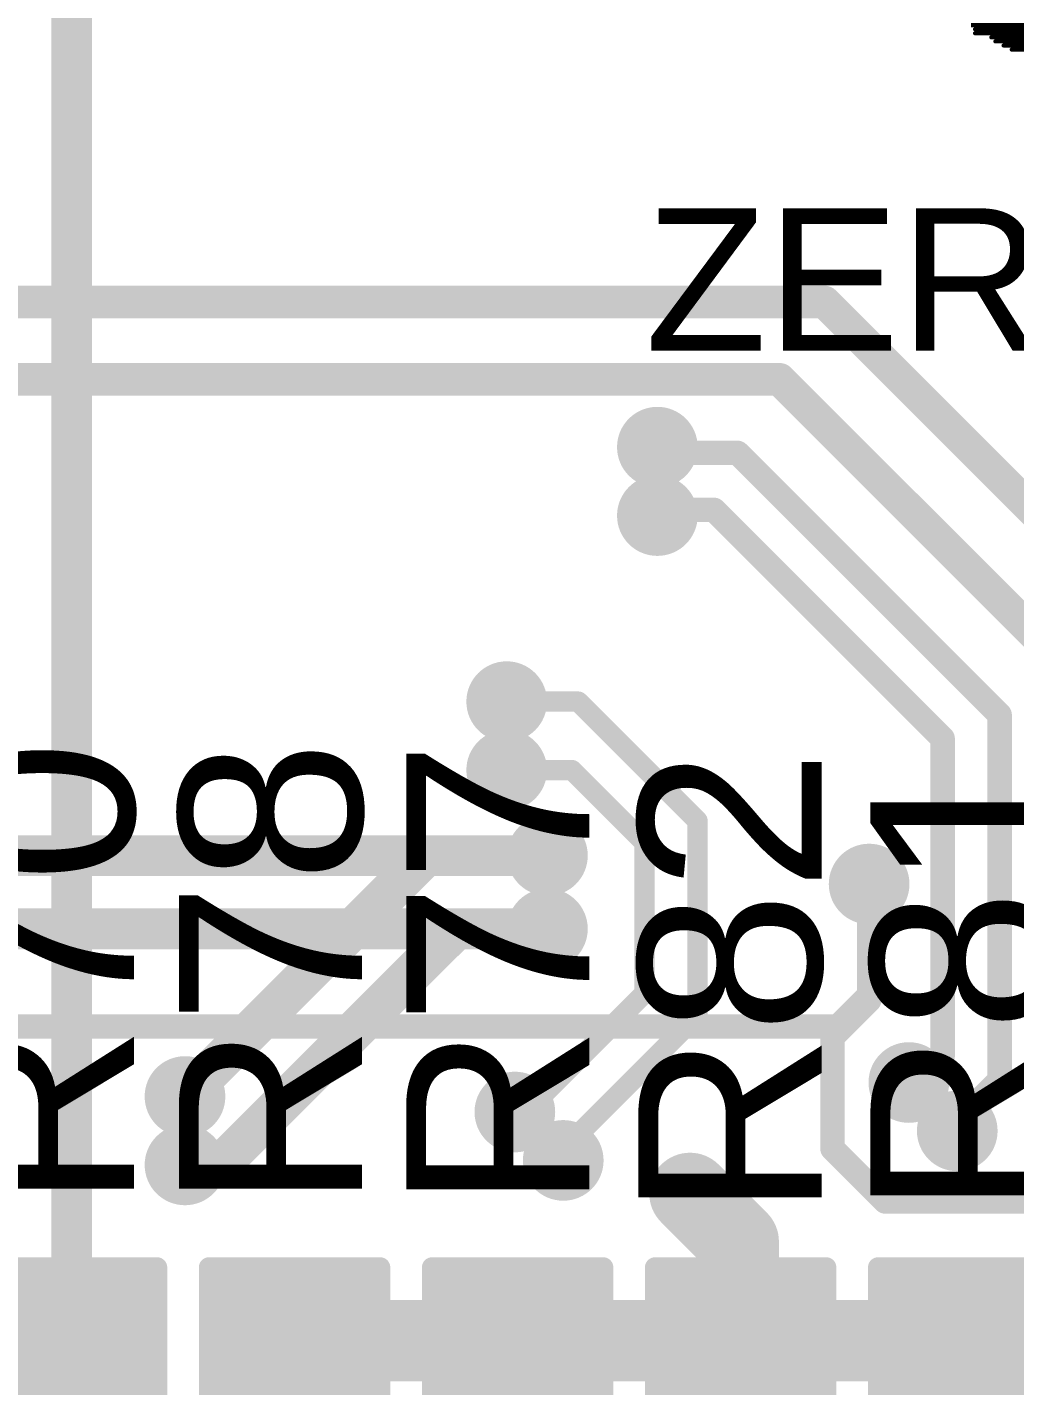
# Model space of a CAD drawing. Header units: millimetres. Extents: x -0.39 to 4.37, y -0.38 to 3.54.
# Drawn here: x 1.5692 to 1.8118, y 2.1277 to 2.4615 of the extents above; entities that cross this region are included whole.
import ezdxf

# ---------------------------------------------------------------- set-up
doc = ezdxf.new("R2010")
doc.units = ezdxf.units.MM
doc.header["$MEASUREMENT"] = 0
for name, color, linetype in [('BottomLayer', 5, 'Continuous'), ('BottomSolder', 6, 'Continuous'), ('TopLayer', 1, 'Continuous'), ('TopOverlay', 2, 'Continuous'), ('TopPaste', 8, 'Continuous'), ('TopSolder', 216, 'Continuous'), ('ViaHoleLayer', 16, 'Continuous')]:
    doc.layers.add(name, color=color, linetype=linetype)
doc.styles.add('Arial', font='', dxfattribs={"height": 0.2})
doc.styles.get('Arial').set_extended_font_data('Arial')

# ---------------------------------------------------------------- blocks, each defined once
blk = doc.blocks.new('RES0603_130')
at = {"layer": 'TopLayer'}
for points in [[(-0.015, 0.0175), (-0.015, -0.0175), (-0.045, -0.0175), (-0.045, 0.0175)], [(0.045, 0.0175), (0.045, -0.0175), (0.015, -0.0175), (0.015, 0.0175)]]:
    blk.add_hatch(color=1, dxfattribs=at).paths.add_polyline_path(points)
at = {"layer": 'TopPaste'}
for points in [[(-0.015, 0.0175), (-0.015, -0.0175), (-0.045, -0.0175), (-0.045, 0.0175)], [(0.045, 0.0175), (0.045, -0.0175), (0.015, -0.0175), (0.015, 0.0175)]]:
    blk.add_hatch(color=8, dxfattribs=at).paths.add_polyline_path(points)
at = {"layer": 'TopSolder'}
for points in [[(-0.011, 0.0215), (-0.011, -0.0215), (-0.049, -0.0215), (-0.049, 0.0215)], [(0.049, 0.0215), (0.049, -0.0215), (0.011, -0.0215), (0.011, 0.0215)]]:
    blk.add_hatch(color=216, dxfattribs=at).paths.add_polyline_path(points)
at = {"layer": 'TopOverlay', "const_width": 0.005}
for points in [[(-0.048, 0.021), (-0.048, -0.021)], [(-0.048, 0.021), (0.048, 0.021)], [(0.048, 0.021), (0.048, -0.021)], [(-0.048, -0.021), (0.048, -0.021)]]:
    blk.add_lwpolyline(points, dxfattribs=at)
at = {"layer": 'TopOverlay', "const_width": 0.0025}
for points in [[(-0.04925, 0.021, 1), (-0.04675, 0.021, 1)], [(-0.04925, 0.021, 1), (-0.04675, 0.021, 1)], [(0.04675, 0.021, 1), (0.04925, 0.021, 1)], [(0.04675, 0.021, 1), (0.04925, 0.021, 1)], [(-0.04925, -0.021, 1), (-0.04675, -0.021, 1)], [(-0.04925, -0.021, 1), (-0.04675, -0.021, 1)], [(0.04675, -0.021, 1), (0.04925, -0.021, 1)], [(0.04675, -0.021, 1), (0.04925, -0.021, 1)]]:
    blk.add_lwpolyline(points, format="xyb", close=True, dxfattribs=at)
blk = doc.blocks.new('RES0603_131')
at = {"layer": 'TopLayer'}
for points in [[(-0.015, 0.0175), (-0.015, -0.0175), (-0.045, -0.0175), (-0.045, 0.0175)], [(0.045, 0.0175), (0.045, -0.0175), (0.015, -0.0175), (0.015, 0.0175)]]:
    blk.add_hatch(color=1, dxfattribs=at).paths.add_polyline_path(points)
at = {"layer": 'TopPaste'}
for points in [[(-0.015, 0.0175), (-0.015, -0.0175), (-0.045, -0.0175), (-0.045, 0.0175)], [(0.045, 0.0175), (0.045, -0.0175), (0.015, -0.0175), (0.015, 0.0175)]]:
    blk.add_hatch(color=8, dxfattribs=at).paths.add_polyline_path(points)
at = {"layer": 'TopSolder'}
for points in [[(-0.011, 0.0215), (-0.011, -0.0215), (-0.049, -0.0215), (-0.049, 0.0215)], [(0.049, 0.0215), (0.049, -0.0215), (0.011, -0.0215), (0.011, 0.0215)]]:
    blk.add_hatch(color=216, dxfattribs=at).paths.add_polyline_path(points)
at = {"layer": 'TopOverlay', "const_width": 0.005}
for points in [[(-0.048, 0.021), (0.048, 0.021)], [(-0.048, 0.021), (-0.048, -0.021)], [(0.048, 0.021), (0.048, -0.021)], [(-0.048, -0.021), (0.048, -0.021)]]:
    blk.add_lwpolyline(points, dxfattribs=at)
at = {"layer": 'TopOverlay', "const_width": 0.0025}
for points in [[(-0.04925, 0.021, 1), (-0.04675, 0.021, 1)], [(-0.04925, 0.021, 1), (-0.04675, 0.021, 1)], [(0.04675, 0.021, 1), (0.04925, 0.021, 1)], [(0.04675, 0.021, 1), (0.04925, 0.021, 1)], [(-0.04925, -0.021, 1), (-0.04675, -0.021, 1)], [(-0.04925, -0.021, 1), (-0.04675, -0.021, 1)], [(0.04675, -0.021, 1), (0.04925, -0.021, 1)], [(0.04675, -0.021, 1), (0.04925, -0.021, 1)]]:
    blk.add_lwpolyline(points, format="xyb", close=True, dxfattribs=at)
blk = doc.blocks.new('RES0603_132')
at = {"layer": 'TopLayer'}
for points in [[(-0.015, 0.0175), (-0.015, -0.0175), (-0.045, -0.0175), (-0.045, 0.0175)], [(0.045, 0.0175), (0.045, -0.0175), (0.015, -0.0175), (0.015, 0.0175)]]:
    blk.add_hatch(color=1, dxfattribs=at).paths.add_polyline_path(points)
at = {"layer": 'TopPaste'}
for points in [[(-0.015, 0.0175), (-0.015, -0.0175), (-0.045, -0.0175), (-0.045, 0.0175)], [(0.045, 0.0175), (0.045, -0.0175), (0.015, -0.0175), (0.015, 0.0175)]]:
    blk.add_hatch(color=8, dxfattribs=at).paths.add_polyline_path(points)
at = {"layer": 'TopSolder'}
for points in [[(-0.011, 0.0215), (-0.011, -0.0215), (-0.049, -0.0215), (-0.049, 0.0215)], [(0.049, 0.0215), (0.049, -0.0215), (0.011, -0.0215), (0.011, 0.0215)]]:
    blk.add_hatch(color=216, dxfattribs=at).paths.add_polyline_path(points)
at = {"layer": 'TopOverlay', "const_width": 0.005}
for points in [[(-0.048, -0.021), (-0.048, 0.021)], [(0.048, 0.021), (-0.048, 0.021)], [(0.048, -0.021), (0.048, 0.021)], [(0.048, -0.021), (-0.048, -0.021)]]:
    blk.add_lwpolyline(points, dxfattribs=at)
at = {"layer": 'TopOverlay', "const_width": 0.0025}
for points in [[(-0.04925, 0.021, 1), (-0.04675, 0.021, 1)], [(-0.04925, 0.021, 1), (-0.04675, 0.021, 1)], [(0.04675, 0.021, 1), (0.04925, 0.021, 1)], [(0.04675, 0.021, 1), (0.04925, 0.021, 1)], [(-0.04925, -0.021, 1), (-0.04675, -0.021, 1)], [(-0.04925, -0.021, 1), (-0.04675, -0.021, 1)], [(0.04675, -0.021, 1), (0.04925, -0.021, 1)], [(0.04675, -0.021, 1), (0.04925, -0.021, 1)]]:
    blk.add_lwpolyline(points, format="xyb", close=True, dxfattribs=at)
blk = doc.blocks.new('RES0603_133')
at = {"layer": 'TopLayer'}
for points in [[(-0.015, 0.0175), (-0.015, -0.0175), (-0.045, -0.0175), (-0.045, 0.0175)], [(0.045, 0.0175), (0.045, -0.0175), (0.015, -0.0175), (0.015, 0.0175)]]:
    blk.add_hatch(color=1, dxfattribs=at).paths.add_polyline_path(points)
at = {"layer": 'TopPaste'}
for points in [[(-0.015, 0.0175), (-0.015, -0.0175), (-0.045, -0.0175), (-0.045, 0.0175)], [(0.045, 0.0175), (0.045, -0.0175), (0.015, -0.0175), (0.015, 0.0175)]]:
    blk.add_hatch(color=8, dxfattribs=at).paths.add_polyline_path(points)
at = {"layer": 'TopSolder'}
for points in [[(-0.011, 0.0215), (-0.011, -0.0215), (-0.049, -0.0215), (-0.049, 0.0215)], [(0.049, 0.0215), (0.049, -0.0215), (0.011, -0.0215), (0.011, 0.0215)]]:
    blk.add_hatch(color=216, dxfattribs=at).paths.add_polyline_path(points)
at = {"layer": 'TopOverlay', "const_width": 0.005}
for points in [[(0.048, 0.021), (-0.048, 0.021)], [(-0.048, -0.021), (-0.048, 0.021)], [(0.048, -0.021), (0.048, 0.021)], [(0.048, -0.021), (-0.048, -0.021)]]:
    blk.add_lwpolyline(points, dxfattribs=at)
at = {"layer": 'TopOverlay', "const_width": 0.0025}
for points in [[(-0.04925, 0.021, 1), (-0.04675, 0.021, 1)], [(-0.04925, 0.021, 1), (-0.04675, 0.021, 1)], [(0.04675, 0.021, 1), (0.04925, 0.021, 1)], [(0.04675, 0.021, 1), (0.04925, 0.021, 1)], [(-0.04925, -0.021, 1), (-0.04675, -0.021, 1)], [(-0.04925, -0.021, 1), (-0.04675, -0.021, 1)], [(0.04675, -0.021, 1), (0.04925, -0.021, 1)], [(0.04675, -0.021, 1), (0.04925, -0.021, 1)]]:
    blk.add_lwpolyline(points, format="xyb", close=True, dxfattribs=at)
blk = doc.blocks.new('RES0603_344')
at = {"layer": 'TopLayer'}
for points in [[(-0.015, 0.0175), (-0.015, -0.0175), (-0.045, -0.0175), (-0.045, 0.0175)], [(0.045, 0.0175), (0.045, -0.0175), (0.015, -0.0175), (0.015, 0.0175)]]:
    blk.add_hatch(color=1, dxfattribs=at).paths.add_polyline_path(points)
at = {"layer": 'TopPaste'}
for points in [[(-0.015, 0.0175), (-0.015, -0.0175), (-0.045, -0.0175), (-0.045, 0.0175)], [(0.045, 0.0175), (0.045, -0.0175), (0.015, -0.0175), (0.015, 0.0175)]]:
    blk.add_hatch(color=8, dxfattribs=at).paths.add_polyline_path(points)
at = {"layer": 'TopSolder'}
for points in [[(-0.011, 0.0215), (-0.011, -0.0215), (-0.049, -0.0215), (-0.049, 0.0215)], [(0.049, 0.0215), (0.049, -0.0215), (0.011, -0.0215), (0.011, 0.0215)]]:
    blk.add_hatch(color=216, dxfattribs=at).paths.add_polyline_path(points)
at = {"layer": 'TopOverlay', "const_width": 0.005}
for points in [[(-0.048, -0.021), (-0.048, 0.021)], [(0.048, 0.021), (-0.048, 0.021)], [(0.048, -0.021), (0.048, 0.021)], [(0.048, -0.021), (-0.048, -0.021)]]:
    blk.add_lwpolyline(points, dxfattribs=at)
at = {"layer": 'TopOverlay', "const_width": 0.0025}
for points in [[(-0.04925, 0.021, 1), (-0.04675, 0.021, 1)], [(-0.04925, 0.021, 1), (-0.04675, 0.021, 1)], [(0.04675, 0.021, 1), (0.04925, 0.021, 1)], [(0.04675, 0.021, 1), (0.04925, 0.021, 1)], [(-0.04925, -0.021, 1), (-0.04675, -0.021, 1)], [(-0.04925, -0.021, 1), (-0.04675, -0.021, 1)], [(0.04675, -0.021, 1), (0.04925, -0.021, 1)], [(0.04675, -0.021, 1), (0.04925, -0.021, 1)]]:
    blk.add_lwpolyline(points, format="xyb", close=True, dxfattribs=at)

msp = doc.modelspace()

# ---------------------------------------------------------------- hatches: boundary and pattern name
at = {"layer": 'BottomLayer'}
h = msp.add_hatch(color=5, dxfattribs=at)
edge = h.paths.add_edge_path()
edge.add_arc((1.7240001, 2.3583283), 0.0059055, 0, 360)
h = msp.add_hatch(color=5, dxfattribs=at)
edge = h.paths.add_edge_path()
edge.add_arc((1.7240001, 2.3415173), 0.0059055, 0, 360)
h = msp.add_hatch(color=5, dxfattribs=at)
edge = h.paths.add_edge_path()
edge.add_arc((1.6870001, 2.295811), 0.0059055, 0, 360)
h = msp.add_hatch(color=5, dxfattribs=at)
edge = h.paths.add_edge_path()
edge.add_arc((1.6870001, 2.279), 0.0059055, 0, 360)
h = msp.add_hatch(color=5, dxfattribs=at)
edge = h.paths.add_edge_path()
edge.add_arc((1.6970001, 2.258), 0.0059055, 0, 360)
h = msp.add_hatch(color=5, dxfattribs=at)
edge = h.paths.add_edge_path()
edge.add_arc((1.776, 2.251), 0.0059055, 0, 360)
h = msp.add_hatch(color=5, dxfattribs=at)
edge = h.paths.add_edge_path()
edge.add_arc((1.6970001, 2.24), 0.0059055, 0, 360)
h = msp.add_hatch(color=5, dxfattribs=at)
edge = h.paths.add_edge_path()
edge.add_arc((1.7857554, 2.2022448), 0.0059055, 0, 360)
h = msp.add_hatch(color=5, dxfattribs=at)
edge = h.paths.add_edge_path()
edge.add_arc((1.6080001, 2.198811), 0.0059055, 0, 360)
h = msp.add_hatch(color=5, dxfattribs=at)
edge = h.paths.add_edge_path()
edge.add_arc((1.6890001, 2.195), 0.0059055, 0, 360)
h = msp.add_hatch(color=5, dxfattribs=at)
edge = h.paths.add_edge_path()
edge.add_arc((1.7976426, 2.1903576), 0.0059055, 0, 360)
h = msp.add_hatch(color=5, dxfattribs=at)
edge = h.paths.add_edge_path()
edge.add_arc((1.6080001, 2.182), 0.0059055, 0, 360)
h = msp.add_hatch(color=5, dxfattribs=at)
edge = h.paths.add_edge_path()
edge.add_arc((1.7008873, 2.1831128), 0.0059055, 0, 360)
h = msp.add_hatch(color=5, dxfattribs=at)
edge = h.paths.add_edge_path()
edge.add_arc((1.732, 2.175), 0.0059055, 0, 360)
at = {"layer": 'BottomSolder'}
h = msp.add_hatch(color=6, dxfattribs=at)
edge = h.paths.add_edge_path()
edge.add_arc((1.7240001, 2.3583283), 0.0099055, 0, 360)
h = msp.add_hatch(color=6, dxfattribs=at)
edge = h.paths.add_edge_path()
edge.add_arc((1.7240001, 2.3415173), 0.0099055, 0, 360)
h = msp.add_hatch(color=6, dxfattribs=at)
edge = h.paths.add_edge_path()
edge.add_arc((1.6870001, 2.295811), 0.0099055, 0, 360)
h = msp.add_hatch(color=6, dxfattribs=at)
edge = h.paths.add_edge_path()
edge.add_arc((1.6870001, 2.279), 0.0099055, 0, 360)
h = msp.add_hatch(color=6, dxfattribs=at)
edge = h.paths.add_edge_path()
edge.add_arc((1.6970001, 2.258), 0.0099055, 0, 360)
h = msp.add_hatch(color=6, dxfattribs=at)
edge = h.paths.add_edge_path()
edge.add_arc((1.776, 2.251), 0.0099055, 0, 360)
h = msp.add_hatch(color=6, dxfattribs=at)
edge = h.paths.add_edge_path()
edge.add_arc((1.6970001, 2.24), 0.0099055, 0, 360)
h = msp.add_hatch(color=6, dxfattribs=at)
edge = h.paths.add_edge_path()
edge.add_arc((1.7857554, 2.2022448), 0.0099055, 0, 360)
h = msp.add_hatch(color=6, dxfattribs=at)
edge = h.paths.add_edge_path()
edge.add_arc((1.6080001, 2.198811), 0.0099055, 0, 360)
h = msp.add_hatch(color=6, dxfattribs=at)
edge = h.paths.add_edge_path()
edge.add_arc((1.6890001, 2.195), 0.0099055, 0, 360)
h = msp.add_hatch(color=6, dxfattribs=at)
edge = h.paths.add_edge_path()
edge.add_arc((1.7976426, 2.1903576), 0.0099055, 0, 360)
h = msp.add_hatch(color=6, dxfattribs=at)
edge = h.paths.add_edge_path()
edge.add_arc((1.7008873, 2.1831128), 0.0099055, 0, 360)
h = msp.add_hatch(color=6, dxfattribs=at)
edge = h.paths.add_edge_path()
edge.add_arc((1.6080001, 2.182), 0.0099055, 0, 360)
h = msp.add_hatch(color=6, dxfattribs=at)
edge = h.paths.add_edge_path()
edge.add_arc((1.732, 2.175), 0.0099055, 0, 360)
at = {"layer": 'TopLayer'}
h = msp.add_hatch(color=1, dxfattribs=at)
edge = h.paths.add_edge_path()
edge.add_arc((1.7240001, 2.3583283), 0.0059055, 0, 360)
h = msp.add_hatch(color=1, dxfattribs=at)
edge = h.paths.add_edge_path()
edge.add_arc((1.7240001, 2.3415173), 0.0059055, 0, 360)
h = msp.add_hatch(color=1, dxfattribs=at)
edge = h.paths.add_edge_path()
edge.add_arc((1.6870001, 2.295811), 0.0059055, 0, 360)
h = msp.add_hatch(color=1, dxfattribs=at)
edge = h.paths.add_edge_path()
edge.add_arc((1.6870001, 2.279), 0.0059055, 0, 360)
h = msp.add_hatch(color=1, dxfattribs=at)
edge = h.paths.add_edge_path()
edge.add_arc((1.6970001, 2.258), 0.0059055, 0, 360)
h = msp.add_hatch(color=1, dxfattribs=at)
edge = h.paths.add_edge_path()
edge.add_arc((1.776, 2.251), 0.0059055, 0, 360)
h = msp.add_hatch(color=1, dxfattribs=at)
edge = h.paths.add_edge_path()
edge.add_arc((1.6970001, 2.24), 0.0059055, 0, 360)
h = msp.add_hatch(color=1, dxfattribs=at)
edge = h.paths.add_edge_path()
edge.add_arc((1.7857554, 2.2022448), 0.0059055, 0, 360)
h = msp.add_hatch(color=1, dxfattribs=at)
edge = h.paths.add_edge_path()
edge.add_arc((1.6080001, 2.198811), 0.0059055, 0, 360)
h = msp.add_hatch(color=1, dxfattribs=at)
edge = h.paths.add_edge_path()
edge.add_arc((1.6890001, 2.195), 0.0059055, 0, 360)
h = msp.add_hatch(color=1, dxfattribs=at)
edge = h.paths.add_edge_path()
edge.add_arc((1.7976426, 2.1903576), 0.0059055, 0, 360)
h = msp.add_hatch(color=1, dxfattribs=at)
edge = h.paths.add_edge_path()
edge.add_arc((1.6080001, 2.182), 0.0059055, 0, 360)
h = msp.add_hatch(color=1, dxfattribs=at)
edge = h.paths.add_edge_path()
edge.add_arc((1.7008873, 2.1831128), 0.0059055, 0, 360)
h = msp.add_hatch(color=1, dxfattribs=at)
edge = h.paths.add_edge_path()
edge.add_arc((1.732, 2.175), 0.0059055, 0, 360)
at = {"layer": 'TopSolder'}
h = msp.add_hatch(color=216, dxfattribs=at)
edge = h.paths.add_edge_path()
edge.add_arc((1.7240001, 2.3583283), 0.0099055, 0, 360)
h = msp.add_hatch(color=216, dxfattribs=at)
edge = h.paths.add_edge_path()
edge.add_arc((1.7240001, 2.3415173), 0.0099055, 0, 360)
h = msp.add_hatch(color=216, dxfattribs=at)
edge = h.paths.add_edge_path()
edge.add_arc((1.6870001, 2.295811), 0.0099055, 0, 360)
h = msp.add_hatch(color=216, dxfattribs=at)
edge = h.paths.add_edge_path()
edge.add_arc((1.6870001, 2.279), 0.0099055, 0, 360)
h = msp.add_hatch(color=216, dxfattribs=at)
edge = h.paths.add_edge_path()
edge.add_arc((1.6970001, 2.258), 0.0099055, 0, 360)
h = msp.add_hatch(color=216, dxfattribs=at)
edge = h.paths.add_edge_path()
edge.add_arc((1.776, 2.251), 0.0099055, 0, 360)
h = msp.add_hatch(color=216, dxfattribs=at)
edge = h.paths.add_edge_path()
edge.add_arc((1.6970001, 2.24), 0.0099055, 0, 360)
h = msp.add_hatch(color=216, dxfattribs=at)
edge = h.paths.add_edge_path()
edge.add_arc((1.7857554, 2.2022448), 0.0099055, 0, 360)
h = msp.add_hatch(color=216, dxfattribs=at)
edge = h.paths.add_edge_path()
edge.add_arc((1.6080001, 2.198811), 0.0099055, 0, 360)
h = msp.add_hatch(color=216, dxfattribs=at)
edge = h.paths.add_edge_path()
edge.add_arc((1.6890001, 2.195), 0.0099055, 0, 360)
h = msp.add_hatch(color=216, dxfattribs=at)
edge = h.paths.add_edge_path()
edge.add_arc((1.7976426, 2.1903576), 0.0099055, 0, 360)
h = msp.add_hatch(color=216, dxfattribs=at)
edge = h.paths.add_edge_path()
edge.add_arc((1.7008873, 2.1831128), 0.0099055, 0, 360)
h = msp.add_hatch(color=216, dxfattribs=at)
edge = h.paths.add_edge_path()
edge.add_arc((1.6080001, 2.182), 0.0099055, 0, 360)
h = msp.add_hatch(color=216, dxfattribs=at)
edge = h.paths.add_edge_path()
edge.add_arc((1.732, 2.175), 0.0099055, 0, 360)
at = {"layer": 'ViaHoleLayer'}
h = msp.add_hatch(color=16, dxfattribs=at)
edge = h.paths.add_edge_path()
edge.add_arc((1.7240001, 2.3583283), 0.003937, 0, 360)
h = msp.add_hatch(color=16, dxfattribs=at)
edge = h.paths.add_edge_path()
edge.add_arc((1.7240001, 2.3415173), 0.003937, 0, 360)
h = msp.add_hatch(color=16, dxfattribs=at)
edge = h.paths.add_edge_path()
edge.add_arc((1.6870001, 2.295811), 0.003937, 0, 360)
h = msp.add_hatch(color=16, dxfattribs=at)
edge = h.paths.add_edge_path()
edge.add_arc((1.6870001, 2.279), 0.003937, 0, 360)
h = msp.add_hatch(color=16, dxfattribs=at)
edge = h.paths.add_edge_path()
edge.add_arc((1.6970001, 2.258), 0.003937, 0, 360)
h = msp.add_hatch(color=16, dxfattribs=at)
edge = h.paths.add_edge_path()
edge.add_arc((1.776, 2.251), 0.003937, 0, 360)
h = msp.add_hatch(color=16, dxfattribs=at)
edge = h.paths.add_edge_path()
edge.add_arc((1.6970001, 2.24), 0.003937, 0, 360)
h = msp.add_hatch(color=16, dxfattribs=at)
edge = h.paths.add_edge_path()
edge.add_arc((1.7857554, 2.2022448), 0.003937, 0, 360)
h = msp.add_hatch(color=16, dxfattribs=at)
edge = h.paths.add_edge_path()
edge.add_arc((1.6080001, 2.198811), 0.003937, 0, 360)
h = msp.add_hatch(color=16, dxfattribs=at)
edge = h.paths.add_edge_path()
edge.add_arc((1.6890001, 2.195), 0.003937, 0, 360)
h = msp.add_hatch(color=16, dxfattribs=at)
edge = h.paths.add_edge_path()
edge.add_arc((1.7976426, 2.1903576), 0.003937, 0, 360)
h = msp.add_hatch(color=16, dxfattribs=at)
edge = h.paths.add_edge_path()
edge.add_arc((1.7008873, 2.1831128), 0.003937, 0, 360)
h = msp.add_hatch(color=16, dxfattribs=at)
edge = h.paths.add_edge_path()
edge.add_arc((1.6080001, 2.182), 0.003937, 0, 360)
h = msp.add_hatch(color=16, dxfattribs=at)
edge = h.paths.add_edge_path()
edge.add_arc((1.732, 2.175), 0.003937, 0, 360)

# ---------------------------------------------------------------- linework, layer by layer
at = {"layer": 'BottomLayer'}
for points, const_width in [([(1.45, 2.394), (1.765, 2.394)], 0.008), ([(1.765, 2.394), (1.85, 2.309)], 0.008), ([(1.4540668, 2.375), (1.754, 2.375)], 0.008), ([(1.754, 2.375), (1.853, 2.276)], 0.008), ([(1.7240001, 2.3583283), (1.7251119, 2.3572165)], 0.006), ([(1.7251119, 2.3572165), (1.7292208, 2.3572165)], 0.006), ([(1.7292208, 2.3572165), (1.7295145, 2.3569228)], 0.006), ([(1.7295145, 2.3569228), (1.7437045, 2.3569228)], 0.006), ([(1.7437045, 2.3569228), (1.8080549, 2.2925724)], 0.006), ([(1.7240001, 2.3415173), (1.7251119, 2.3426291)], 0.006), ([(1.7251119, 2.3426291), (1.7292208, 2.3426291)], 0.006), ([(1.7292208, 2.3426291), (1.7295145, 2.3429228)], 0.006), ([(1.7295145, 2.3429228), (1.7379056, 2.3429228)], 0.006), ([(1.7379056, 2.3429228), (1.7940549, 2.2867735)], 0.006), ([(1.8080549, 2.2028662), (1.8080549, 2.2925724)], 0.006), ([(1.7940549, 2.2086651), (1.7940549, 2.2867735)], 0.006), ([(1.2386098, 2.258), (1.6970001, 2.258)], 0.01), ([(1.776, 2.2236923), (1.776, 2.251)], 0.006), ([(1.231154, 2.24), (1.6970001, 2.24)], 0.01), ([(1.7683077, 2.216), (1.776, 2.2236923)], 0.006), ([(1.256, 2.216), (1.7683077, 2.216)], 0.006), ([(1.7905401, 2.2051503), (1.7940549, 2.2086651)], 0.006), ([(1.7873279, 2.2022448), (1.7902334, 2.2051503)], 0.006), ([(1.7902334, 2.2051503), (1.7905401, 2.2051503)], 0.006), ([(1.7857554, 2.2022448), (1.7873279, 2.2022448)], 0.006), ([(1.8005481, 2.1953594), (1.8080549, 2.2028662)], 0.006), ([(1.7976426, 2.1919301), (1.8005481, 2.1948356)], 0.006), ([(1.8005481, 2.1948356), (1.8005481, 2.1953594)], 0.006), ([(1.7976426, 2.1903576), (1.7976426, 2.1919301)], 0.006)]:
    msp.add_lwpolyline(points, dxfattribs=dict(at, const_width=const_width))
for points, const_width in [([(1.763, 2.394, 1), (1.767, 2.394, 1)], 0.004), ([(1.763, 2.394, 1), (1.767, 2.394, 1)], 0.004), ([(1.752, 2.375, 1), (1.756, 2.375, 1)], 0.004), ([(1.752, 2.375, 1), (1.756, 2.375, 1)], 0.004), ([(1.7225001, 2.3583283, 1), (1.7255001, 2.3583283, 1)], 0.003), ([(1.7236119, 2.3572165, 1), (1.7266119, 2.3572165, 1)], 0.003), ([(1.7236119, 2.3572165, 1), (1.7266119, 2.3572165, 1)], 0.003), ([(1.7277208, 2.3572165, 1), (1.7307208, 2.3572165, 1)], 0.003), ([(1.7277208, 2.3572165, 1), (1.7307208, 2.3572165, 1)], 0.003), ([(1.7280145, 2.3569228, 1), (1.7310145, 2.3569228, 1)], 0.003), ([(1.7280145, 2.3569228, 1), (1.7310145, 2.3569228, 1)], 0.003), ([(1.7422045, 2.3569228, 1), (1.7452045, 2.3569228, 1)], 0.003), ([(1.7422045, 2.3569228, 1), (1.7452045, 2.3569228, 1)], 0.003), ([(1.7225001, 2.3415173, 1), (1.7255001, 2.3415173, 1)], 0.003), ([(1.7236119, 2.3426291, 1), (1.7266119, 2.3426291, 1)], 0.003), ([(1.7236119, 2.3426291, 1), (1.7266119, 2.3426291, 1)], 0.003), ([(1.7277208, 2.3426291, 1), (1.7307208, 2.3426291, 1)], 0.003), ([(1.7277208, 2.3426291, 1), (1.7307208, 2.3426291, 1)], 0.003), ([(1.7280145, 2.3429228, 1), (1.7310145, 2.3429228, 1)], 0.003), ([(1.7280145, 2.3429228, 1), (1.7310145, 2.3429228, 1)], 0.003), ([(1.7364056, 2.3429228, 1), (1.7394056, 2.3429228, 1)], 0.003), ([(1.7364056, 2.3429228, 1), (1.7394056, 2.3429228, 1)], 0.003), ([(1.8065549, 2.2925724, 1), (1.8095549, 2.2925724, 1)], 0.003), ([(1.8065549, 2.2925724, 1), (1.8095549, 2.2925724, 1)], 0.003), ([(1.7925549, 2.2867735, 1), (1.7955549, 2.2867735, 1)], 0.003), ([(1.7925549, 2.2867735, 1), (1.7955549, 2.2867735, 1)], 0.003), ([(1.6945001, 2.258, 1), (1.6995001, 2.258, 1)], 0.005), ([(1.7745, 2.251, 1), (1.7775, 2.251, 1)], 0.003), ([(1.6945001, 2.24, 1), (1.6995001, 2.24, 1)], 0.005), ([(1.7745, 2.2236923, 1), (1.7775, 2.2236923, 1)], 0.003), ([(1.7745, 2.2236923, 1), (1.7775, 2.2236923, 1)], 0.003), ([(1.7668077, 2.216, 1), (1.7698077, 2.216, 1)], 0.003), ([(1.7668077, 2.216, 1), (1.7698077, 2.216, 1)], 0.003), ([(1.7925549, 2.2086651, 1), (1.7955549, 2.2086651, 1)], 0.003), ([(1.7925549, 2.2086651, 1), (1.7955549, 2.2086651, 1)], 0.003), ([(1.7887334, 2.2051503, 1), (1.7917334, 2.2051503, 1)], 0.003), ([(1.7887334, 2.2051503, 1), (1.7917334, 2.2051503, 1)], 0.003), ([(1.7890401, 2.2051503, 1), (1.7920401, 2.2051503, 1)], 0.003), ([(1.7890401, 2.2051503, 1), (1.7920401, 2.2051503, 1)], 0.003), ([(1.7842554, 2.2022448, 1), (1.7872554, 2.2022448, 1)], 0.003), ([(1.7858279, 2.2022448, 1), (1.7888279, 2.2022448, 1)], 0.003), ([(1.7858279, 2.2022448, 1), (1.7888279, 2.2022448, 1)], 0.003), ([(1.8065549, 2.2028662, 1), (1.8095549, 2.2028662, 1)], 0.003), ([(1.8065549, 2.2028662, 1), (1.8095549, 2.2028662, 1)], 0.003), ([(1.7990481, 2.1953594, 1), (1.8020481, 2.1953594, 1)], 0.003), ([(1.7990481, 2.1953594, 1), (1.8020481, 2.1953594, 1)], 0.003), ([(1.7990481, 2.1948356, 1), (1.8020481, 2.1948356, 1)], 0.003), ([(1.7990481, 2.1948356, 1), (1.8020481, 2.1948356, 1)], 0.003), ([(1.7961426, 2.1919301, 1), (1.7991426, 2.1919301, 1)], 0.003), ([(1.7961426, 2.1919301, 1), (1.7991426, 2.1919301, 1)], 0.003), ([(1.7961426, 2.1903576, 1), (1.7991426, 2.1903576, 1)], 0.003)]:
    msp.add_lwpolyline(points, format="xyb", close=True, dxfattribs=dict(at, const_width=const_width))
at = {"layer": 'TopLayer'}
for points, const_width in [([(1.5801364, 2.1388222), (1.5801364, 2.5958636)], 0.01), ([(1.6870001, 2.295811), (1.7045738, 2.295811)], 0.005), ([(1.7045738, 2.295811), (1.7338474, 2.2665374)], 0.005), ([(1.6870001, 2.279), (1.6870002, 2.2789999)], 0.005), ([(1.6870002, 2.2789999), (1.7030001, 2.2789999)], 0.005), ([(1.7030001, 2.2789999), (1.7208474, 2.2611527)], 0.005), ([(1.7338474, 2.2187678), (1.7338474, 2.2665374)], 0.005), ([(1.6080001, 2.198811), (1.6671891, 2.258)], 0.01), ([(1.6671891, 2.258), (1.6970001, 2.258)], 0.01), ([(1.7208474, 2.2241525), (1.7208474, 2.2611527)], 0.005), ([(1.776, 2.2223912), (1.776, 2.251)], 0.006), ([(1.6163614, 2.1817165), (1.6746449, 2.24)], 0.01), ([(1.6746449, 2.24), (1.6970001, 2.24)], 0.01), ([(1.6948266, 2.1981317), (1.7208474, 2.2241525)], 0.005), ([(1.767, 2.2133912), (1.776, 2.2223912)], 0.006), ([(1.7040189, 2.1889393), (1.7338474, 2.2187678)], 0.005), ([(1.767, 2.1860001), (1.767, 2.2133912)], 0.006), ([(1.6908432, 2.195), (1.6939749, 2.1981317)], 0.005), ([(1.6939749, 2.1981317), (1.6948266, 2.1981317)], 0.005), ([(1.6890001, 2.195), (1.6908432, 2.195)], 0.005), ([(1.7008873, 2.1849559), (1.7040189, 2.1880875)], 0.005), ([(1.7040189, 2.1880875), (1.7040189, 2.1889393)], 0.005), ([(1.6080001, 2.182), (1.6082836, 2.1817165)], 0.01), ([(1.6082836, 2.1817165), (1.6163614, 2.1817165)], 0.01), ([(1.7008873, 2.1831128), (1.7008873, 2.1849559)], 0.005), ([(1.767, 2.1860001), (1.7800001, 2.173)], 0.006), ([(1.732, 2.175), (1.7438508, 2.1631492)], 0.02), ([(1.7438508, 2.1388222), (1.7438508, 2.1631492)], 0.02), ([(1.7800001, 2.173), (1.816, 2.173)], 0.006), ([(1.6349077, 2.1388222), (1.689679, 2.1388222)], 0.02), ([(1.689679, 2.1388222), (1.7444503, 2.1388222)], 0.02), ([(1.7438508, 2.1388222), (1.7444503, 2.1388222)], 0.02), ([(1.7444503, 2.1388222), (1.7992216, 2.1388222)], 0.02)]:
    msp.add_lwpolyline(points, dxfattribs=dict(at, const_width=const_width))
for points, const_width in [([(1.6857501, 2.295811, 1), (1.6882501, 2.295811, 1)], 0.0025), ([(1.7033238, 2.295811, 1), (1.7058238, 2.295811, 1)], 0.0025), ([(1.7033238, 2.295811, 1), (1.7058238, 2.295811, 1)], 0.0025), ([(1.6857501, 2.279, 1), (1.6882501, 2.279, 1)], 0.0025), ([(1.6857502, 2.2789999, 1), (1.6882502, 2.2789999, 1)], 0.0025), ([(1.6857502, 2.2789999, 1), (1.6882502, 2.2789999, 1)], 0.0025), ([(1.7017501, 2.2789999, 1), (1.7042501, 2.2789999, 1)], 0.0025), ([(1.7017501, 2.2789999, 1), (1.7042501, 2.2789999, 1)], 0.0025), ([(1.7325974, 2.2665374, 1), (1.7350974, 2.2665374, 1)], 0.0025), ([(1.7325974, 2.2665374, 1), (1.7350974, 2.2665374, 1)], 0.0025), ([(1.6646891, 2.258, 1), (1.6696891, 2.258, 1)], 0.005), ([(1.6646891, 2.258, 1), (1.6696891, 2.258, 1)], 0.005), ([(1.6945001, 2.258, 1), (1.6995001, 2.258, 1)], 0.005), ([(1.7195974, 2.2611527, 1), (1.7220974, 2.2611527, 1)], 0.0025), ([(1.7195974, 2.2611527, 1), (1.7220974, 2.2611527, 1)], 0.0025), ([(1.7745, 2.251, 1), (1.7775, 2.251, 1)], 0.003), ([(1.6721449, 2.24, 1), (1.6771449, 2.24, 1)], 0.005), ([(1.6721449, 2.24, 1), (1.6771449, 2.24, 1)], 0.005), ([(1.6945001, 2.24, 1), (1.6995001, 2.24, 1)], 0.005), ([(1.7195974, 2.2241525, 1), (1.7220974, 2.2241525, 1)], 0.0025), ([(1.7195974, 2.2241525, 1), (1.7220974, 2.2241525, 1)], 0.0025), ([(1.7745, 2.2223912, 1), (1.7775, 2.2223912, 1)], 0.003), ([(1.7745, 2.2223912, 1), (1.7775, 2.2223912, 1)], 0.003), ([(1.7325974, 2.2187678, 1), (1.7350974, 2.2187678, 1)], 0.0025), ([(1.7325974, 2.2187678, 1), (1.7350974, 2.2187678, 1)], 0.0025), ([(1.7655, 2.2133912, 1), (1.7685, 2.2133912, 1)], 0.003), ([(1.7655, 2.2133912, 1), (1.7685, 2.2133912, 1)], 0.003), ([(1.6055001, 2.198811, 1), (1.6105001, 2.198811, 1)], 0.005), ([(1.6927249, 2.1981317, 1), (1.6952249, 2.1981317, 1)], 0.0025), ([(1.6927249, 2.1981317, 1), (1.6952249, 2.1981317, 1)], 0.0025), ([(1.6935766, 2.1981317, 1), (1.6960766, 2.1981317, 1)], 0.0025), ([(1.6935766, 2.1981317, 1), (1.6960766, 2.1981317, 1)], 0.0025), ([(1.6877501, 2.195, 1), (1.6902501, 2.195, 1)], 0.0025), ([(1.6895932, 2.195, 1), (1.6920932, 2.195, 1)], 0.0025), ([(1.6895932, 2.195, 1), (1.6920932, 2.195, 1)], 0.0025), ([(1.7027689, 2.1889393, 1), (1.7052689, 2.1889393, 1)], 0.0025), ([(1.7027689, 2.1889393, 1), (1.7052689, 2.1889393, 1)], 0.0025), ([(1.7027689, 2.1880875, 1), (1.7052689, 2.1880875, 1)], 0.0025), ([(1.7027689, 2.1880875, 1), (1.7052689, 2.1880875, 1)], 0.0025), ([(1.6055001, 2.182, 1), (1.6105001, 2.182, 1)], 0.005), ([(1.6057836, 2.1817165, 1), (1.6107836, 2.1817165, 1)], 0.005), ([(1.6057836, 2.1817165, 1), (1.6107836, 2.1817165, 1)], 0.005), ([(1.6138614, 2.1817165, 1), (1.6188614, 2.1817165, 1)], 0.005), ([(1.6138614, 2.1817165, 1), (1.6188614, 2.1817165, 1)], 0.005), ([(1.6996373, 2.1849559, 1), (1.7021373, 2.1849559, 1)], 0.0025), ([(1.6996373, 2.1849559, 1), (1.7021373, 2.1849559, 1)], 0.0025), ([(1.7655, 2.1860001, 1), (1.7685, 2.1860001, 1)], 0.003), ([(1.7655, 2.1860001, 1), (1.7685, 2.1860001, 1)], 0.003), ([(1.6996373, 2.1831128, 1), (1.7021373, 2.1831128, 1)], 0.0025), ([(1.727, 2.175, 1), (1.737, 2.175, 1)], 0.01), ([(1.7388508, 2.1631492, 1), (1.7488508, 2.1631492, 1)], 0.01), ([(1.7388508, 2.1631492, 1), (1.7488508, 2.1631492, 1)], 0.01), ([(1.7785001, 2.173, 1), (1.7815001, 2.173, 1)], 0.003), ([(1.7785001, 2.173, 1), (1.7815001, 2.173, 1)], 0.003), ([(1.6299077, 2.1388222, 1), (1.6399077, 2.1388222, 1)], 0.01), ([(1.684679, 2.1388222, 1), (1.694679, 2.1388222, 1)], 0.01), ([(1.684679, 2.1388222, 1), (1.694679, 2.1388222, 1)], 0.01), ([(1.7388508, 2.1388222, 1), (1.7488508, 2.1388222, 1)], 0.01), ([(1.7388508, 2.1388222, 1), (1.7488508, 2.1388222, 1)], 0.01), ([(1.7394503, 2.1388222, 1), (1.7494503, 2.1388222, 1)], 0.01), ([(1.7394503, 2.1388222, 1), (1.7494503, 2.1388222, 1)], 0.01), ([(1.7394503, 2.1388222, 1), (1.7494503, 2.1388222, 1)], 0.01), ([(1.7942216, 2.1388222, 1), (1.8042216, 2.1388222, 1)], 0.01), ([(1.5776364, 2.1388222, 1), (1.5826364, 2.1388222, 1)], 0.005)]:
    msp.add_lwpolyline(points, format="xyb", close=True, dxfattribs=dict(at, const_width=const_width))
at = {"layer": 'TopOverlay', "const_width": 0.001}
for points in [[(1.801, 2.462), (1.847, 2.462)], [(1.802, 2.461), (1.849, 2.461)], [(1.802, 2.46), (1.852, 2.46)], [(1.806, 2.459), (1.855, 2.459)], [(1.807, 2.458), (1.858, 2.458)], [(1.809, 2.457), (1.861, 2.457)], [(1.811, 2.456), (1.864, 2.456)]]:
    msp.add_lwpolyline(points, dxfattribs=at)
at = {"layer": 'TopOverlay', "const_width": 0.0005}
for points in [[(1.80175, 2.461, 1), (1.80225, 2.461, 1)], [(1.80175, 2.46, 1), (1.80225, 2.46, 1)], [(1.80575, 2.459, 1), (1.80625, 2.459, 1)], [(1.80675, 2.458, 1), (1.80725, 2.458, 1)], [(1.80875, 2.457, 1), (1.80925, 2.457, 1)], [(1.81075, 2.456, 1), (1.81125, 2.456, 1)]]:
    msp.add_lwpolyline(points, format="xyb", close=True, dxfattribs=at)

# ---------------------------------------------------------------- block references
for name, p, rotation in [('RES0603_344', (1.5801364, 2.1088222), 270), ('RES0603_132', (1.6349077, 2.1088222), 270), ('RES0603_133', (1.689679, 2.1088222), 270), ('RES0603_130', (1.7444503, 2.1088222), 90), ('RES0603_131', (1.7992216, 2.1088222), 90)]:
    msp.add_blockref(name, p, dxfattribs=dict(rotation=rotation))

# ---------------------------------------------------------------- texts
at = {"layer": 'TopOverlay', "style": 'Arial'}
for s, height, rotation, p in [('ZERO CARBON FOOTPRINT', 0.035, 360, (1.721, 2.382)), ('R70', 0.045, 90, (1.5954927, 2.1710194)), ('R78', 0.045, 90, (1.6514927, 2.1710194)), ('R77', 0.045, 90, (1.7073152, 2.1708416)), ('R82', 0.045, 90, (1.7643152, 2.1688416)), ('R81', 0.045, 90, (1.8213151, 2.1693392))]:
    msp.add_text(s, height=height, rotation=rotation, dxfattribs=at).set_placement(p)

doc.saveas('drawing.dxf')
